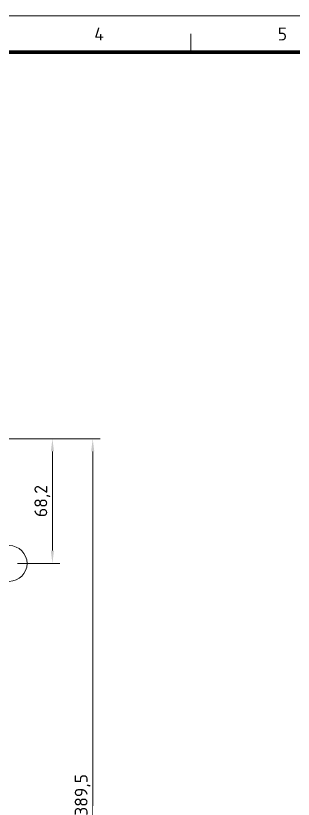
# Model space of a CAD drawing. Header units: millimetres. Extents: x 0 to 2382, y 0 to 420.
# Drawn here: x 803.2 to 879, y 205.8 to 420 of the extents above; entities that cross this region are included whole.
import ezdxf
from ezdxf.enums import TextEntityAlignment as Align

# ---------------------------------------------------------------- set-up
doc = ezdxf.new("R2010")
doc.units = ezdxf.units.MM
for name, color, linetype, lineweight in [('04-COTA', 3, 'CONTINUOUS', 18), ('06-TEXTO', 7, 'CONTINUOUS', 25), ('07-RECUADRO', 7, 'CONTINUOUS', 70), ('08-FINA', 5, 'CONTINUOUS', 18)]:
    doc.layers.add(name, color=color, linetype=linetype, lineweight=lineweight)
doc.styles.add('ISO3098', font='isocpeur.ttf')
doc.dimstyles.new('FLAMA-IRAM', dxfattribs={"dimtxt": 3.5, "dimasz": 3.5, "dimexe": 2, "dimexo": 1.5, "dimgap": 1, "dimtad": 1, "dimdec": 1, "dimtxsty": 'ISO3098', "dimblk": 'IRAM_FLECHA', "dimblk1": 'IRAM_FLECHA', "dimblk2": 'IRAM_FLECHA', "dimcen": 2.5, "dimclrd": 256, "dimclre": 256, "dimclrt": 256, "dimazin": 3, "dimtfac": 1, "dimtmove": 0, "dimatfit": 3, "dimlwd": 18, "dimlwe": 18})

# ---------------------------------------------------------------- blocks, each defined once
blk = doc.blocks.new('IRAM_FLECHA')
blk.add_solid([(0, 0), (-1, 0.125), (-1, -0.125)])

msp = doc.modelspace()

# ---------------------------------------------------------------- linework, layer by layer
at = {"layer": '07-RECUADRO'}
msp.add_lwpolyline([(679, 10), (1238, 10), (1238, 410), (679, 410)], close=True, dxfattribs=at)
at = {"layer": '08-FINA'}
msp.add_line((851, 410), (851, 415), dxfattribs=at)
msp.add_lwpolyline([(654, 0), (1248, 0), (1248, 420), (654, 420)], close=True, dxfattribs=at)
msp.add_circle((801.45, 270.268), 4.883, dxfattribs=at)

# ---------------------------------------------------------------- texts
at = {"layer": '06-TEXTO', "style": 'ISO3098'}
for s, p in [('4', (826, 415)), ('5', (876, 415))]:
    msp.add_text(s, height=3.5, dxfattribs=at).set_placement(p, align=Align.MIDDLE_CENTER)

# ---------------------------------------------------------------- dimensions: what is measured, and where the dimension line sits
at = {"layer": '04-COTA'}
for base, p1 in [((824.25, 109.625), (802.25, 109.625)), ((813.25, 270.268), (802.25, 270.268))]:
    msp.add_linear_dim(base=base, p1=p1, p2=(773.25, 304.375), angle=90, dimstyle='FLAMA-IRAM', override={"dimlfac": 2}, dxfattribs=at).render()

doc.saveas('drawing.dxf')
